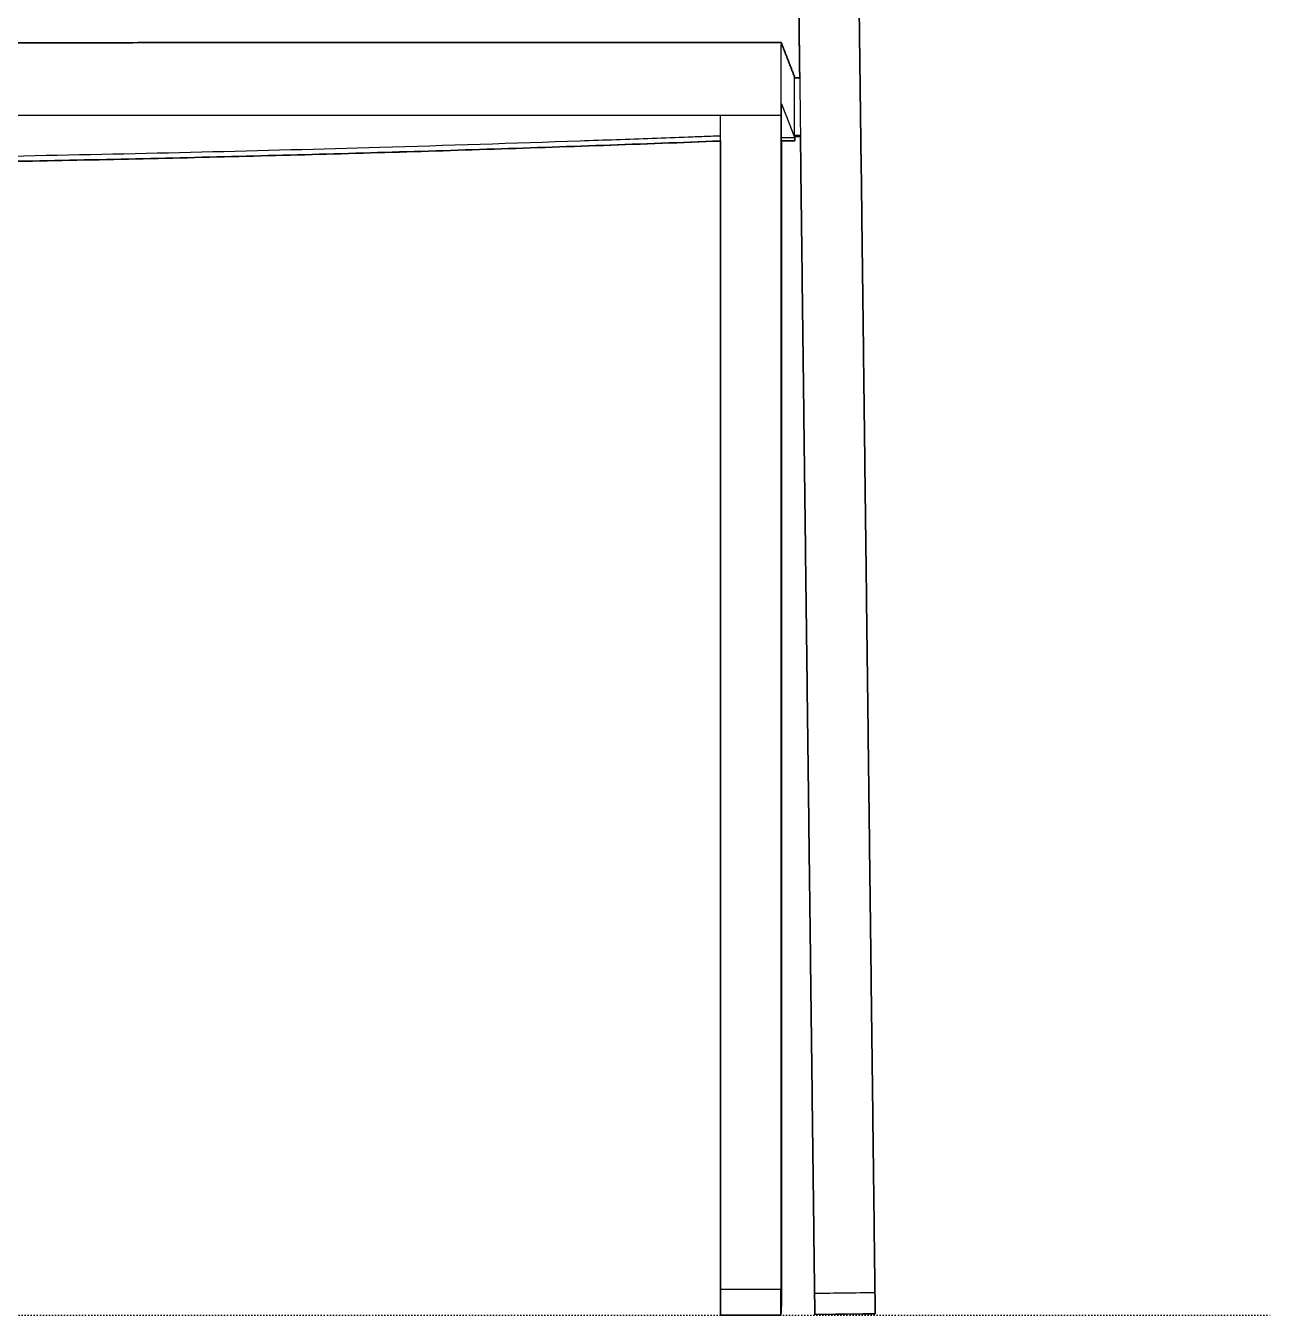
# Model space of a CAD drawing. Header units: millimetres. Extents: x 0 to 2561, y -987 to 790.
# Drawn here: x 972.6 to 1425.7, y 0 to 469.3 of the extents above; entities that cross this region are included whole.
import ezdxf

# ---------------------------------------------------------------- set-up
doc = ezdxf.new("R2010")
doc.units = ezdxf.units.MM
doc.linetypes.add('Dots', pattern=[1, 0, -1])
doc.layers.add('Blocks', color=7, linetype='Continuous')
for name, color, linetype, lineweight, true_color in [('Blocks$Inner', 7, 'Continuous', 25, 0x007f00), ('Blocks$Outline', 7, 'Continuous', 35, 0xff3f3f), ('Groud', 7, 'Dots', 25, 0x243775)]:
    doc.layers.add(name, color=color, linetype=linetype, lineweight=lineweight, true_color=true_color)

# ---------------------------------------------------------------- blocks, each defined once
blk = doc.blocks.new('Balcony Dining Bench Front')
at = {"layer": 'Blocks$Inner'}
for points in [[(1254.09, 475.36), (1254.44, 446.44), (1254.79, 417.41)], [(1276.79, 417.68), (1276.44, 446.71), (1276.08, 475.62)]]:
    blk.add_rational_spline(points, [1, 0.990387729513, 1], degree=2, dxfattribs=at)
for points, knots in [([(203.83, 463.23), (213.25, 463.22), (222.68, 463.22), (232.11, 463.21), (241.54, 463.21), (250.97, 463.2), (260.39, 463.2), (269.82, 463.2), (279.25, 463.19), (288.67, 463.19), (298.1, 463.18), (307.53, 463.18), (316.95, 463.18), (326.38, 463.17), (335.81, 463.17), (345.23, 463.17), (354.66, 463.17), (364.09, 463.16), (373.51, 463.16), (382.94, 463.16), (392.37, 463.15), (401.79, 463.15), (411.22, 463.15), (420.65, 463.15), (430.08, 463.14), (439.51, 463.14), (448.93, 463.14), (458.36, 463.14), (467.79, 463.13), (477.22, 463.13), (486.64, 463.13), (496.07, 463.13), (505.5, 463.13), (514.93, 463.12), (524.36, 463.12), (533.78, 463.12), (543.21, 463.12), (552.64, 463.12), (562.06, 463.12), (571.49, 463.12), (580.92, 463.11), (590.34, 463.11), (599.77, 463.11), (609.19, 463.11), (618.62, 463.11), (628.05, 463.11), (646.9, 463.11), (665.76, 463.11), (684.61, 463.11), (703.47, 463.11), (722.32, 463.11), (741.18, 463.11), (760.04, 463.11), (778.89, 463.11), (797.75, 463.11), (807.17, 463.11), (816.6, 463.11), (826.02, 463.11), (835.45, 463.11), (844.88, 463.11), (854.3, 463.12), (863.73, 463.12), (873.16, 463.12), (882.58, 463.12), (892.01, 463.12), (901.44, 463.12), (910.86, 463.12), (920.29, 463.13), (929.72, 463.13), (939.15, 463.13), (948.58, 463.13), (958, 463.13), (967.43, 463.14), (976.86, 463.14), (986.29, 463.14), (995.72, 463.14), (1005.14, 463.15), (1014.57, 463.15), (1024, 463.15), (1033.43, 463.15), (1042.85, 463.16), (1052.28, 463.16), (1061.71, 463.16), (1071.13, 463.17), (1080.56, 463.17), (1089.99, 463.17), (1099.41, 463.17), (1108.84, 463.18), (1118.27, 463.18), (1127.69, 463.18), (1137.12, 463.19), (1146.55, 463.19), (1155.97, 463.2), (1165.4, 463.2), (1174.83, 463.2), (1184.25, 463.21), (1193.68, 463.21), (1203.11, 463.22), (1212.54, 463.22), (1221.97, 463.23)], [451.443925, 451.443925, 451.443925, 451.443925, 479.729369, 479.729369, 479.729369, 508.012007, 508.012007, 508.012007, 536.29251, 536.29251, 536.29251, 564.571639, 564.571639, 564.571639, 592.850516, 592.850516, 592.850516, 621.130349, 621.130349, 621.130349, 649.412028, 649.412028, 649.412028, 677.695169, 677.695169, 677.695169, 705.979076, 705.979076, 705.979076, 734.263029, 734.263029, 734.263029, 762.546222, 762.546222, 762.546222, 790.827827, 790.827827, 790.827827, 819.107423, 819.107423, 819.107423, 847.386214, 847.386214, 847.386214, 875.665805, 875.665805, 875.665805, 932.230598, 932.230598, 932.230598, 988.798596, 988.798596, 988.798596, 1045.363389, 1045.363389, 1045.363389, 1073.64298, 1073.64298, 1073.64298, 1101.921771, 1101.921771, 1101.921771, 1130.201368, 1130.201368, 1130.201368, 1158.482972, 1158.482972, 1158.482972, 1186.766165, 1186.766165, 1186.766165, 1215.050118, 1215.050118, 1215.050118, 1243.334025, 1243.334025, 1243.334025, 1271.617167, 1271.617167, 1271.617167, 1299.898845, 1299.898845, 1299.898845, 1328.178679, 1328.178679, 1328.178679, 1356.457555, 1356.457555, 1356.457555, 1384.736684, 1384.736684, 1384.736684, 1413.017188, 1413.017188, 1413.017188, 1441.299826, 1441.299826, 1441.299826, 1469.58527, 1469.58527, 1469.58527, 1469.58527]), ([(1221.97, 463.23), (1222.48, 463.23), (1222.98, 463.23), (1223.49, 463.23), (1224, 463.23), (1224.51, 463.23), (1225.02, 463.23), (1225.52, 463.23), (1226.03, 463.23), (1226.54, 463.23), (1228.93, 463.23), (1231.31, 463.23), (1233.7, 463.23)], [1469.58527, 1469.58527, 1469.58527, 1469.58527, 1471.109322, 1471.109322, 1471.109322, 1472.6333, 1472.6333, 1472.6333, 1474.157352, 1474.157352, 1474.157352, 1481.317241, 1481.317241, 1481.317241, 1481.317241]), ([(1233.7, 463.23), (1236.09, 463.23), (1238.47, 463.23), (1240.86, 463.23), (1243.12, 463.23), (1245.37, 463.23), (1247.63, 463.23)], [1481.317241, 1481.317241, 1481.317241, 1481.317241, 1488.47713, 1488.47713, 1488.47713, 1495.247874, 1495.247874, 1495.247874, 1495.247874]), ([(1247.63, 463.23), (1247.77, 462.88), (1247.9, 462.53), (1248.04, 462.19), (1248.17, 461.85), (1248.3, 461.5), (1248.44, 461.16), (1248.57, 460.81), (1248.71, 460.47), (1248.84, 460.13), (1248.98, 459.78), (1249.11, 459.44), (1249.24, 459.09), (1249.38, 458.75), (1249.51, 458.41), (1249.65, 458.06)], [1495.247874, 1495.247874, 1495.247874, 1495.247874, 1528.244033, 1528.244033, 1528.244033, 1561.24019, 1561.24019, 1561.24019, 1594.236346, 1594.236346, 1594.236346, 1627.232503, 1627.232503, 1627.232503, 1660.228659, 1660.228659, 1660.228659, 1660.228659]), ([(1250.05, 457.03), (1250.18, 456.69), (1250.32, 456.34), (1250.45, 456), (1250.59, 455.65), (1250.72, 455.31), (1250.85, 454.97), (1250.99, 454.62), (1251.12, 454.28), (1251.26, 453.93), (1251.39, 453.59), (1251.52, 453.25), (1251.66, 452.9), (1251.79, 452.56), (1251.93, 452.21), (1252.06, 451.87), (1252.13, 451.7), (1252.2, 451.53), (1252.26, 451.35)], [1693.224815, 1693.224815, 1693.224815, 1693.224815, 1726.220971, 1726.220971, 1726.220971, 1759.217127, 1759.217127, 1759.217127, 1792.213283, 1792.213283, 1792.213283, 1825.20944, 1825.20944, 1825.20944, 1858.205597, 1858.205597, 1858.205597, 1874.703676, 1874.703676, 1874.703676, 1874.703676]), ([(1247.49, 452.29), (1247.49, 451.95), (1247.49, 451.61), (1247.49, 451.27), (1247.49, 450.94), (1247.49, 450.6), (1247.49, 450.26), (1247.49, 449.92), (1247.49, 449.58), (1247.49, 449.25), (1247.49, 448.91), (1247.49, 448.57), (1247.49, 448.23), (1247.49, 447.9), (1247.49, 447.56), (1247.49, 447.22), (1247.49, 446.88), (1247.49, 446.54), (1247.49, 446.21), (1247.49, 445.87), (1247.49, 445.53), (1247.49, 445.19), (1247.49, 444.86), (1247.49, 444.52), (1247.49, 444.18), (1247.49, 443.84), (1247.49, 443.5), (1247.49, 443.17), (1247.49, 442.83), (1247.49, 442.49), (1247.49, 442.15), (1247.49, 441.81), (1247.49, 441.48), (1247.49, 441.14), (1247.49, 440.8), (1247.49, 440.46), (1247.49, 440.13), (1247.49, 439.99), (1247.49, 439.85), (1247.49, 439.71), (1247.49, 439.57), (1247.49, 439.43), (1247.49, 439.29), (1247.49, 439.15), (1247.49, 439.02), (1247.49, 438.88), (1247.49, 438.74), (1247.49, 438.6), (1247.49, 438.46), (1247.49, 438.32), (1247.49, 438.18), (1247.49, 438.04), (1247.49, 437.91), (1247.49, 437.77), (1247.49, 437.63), (1247.49, 437.49), (1247.49, 437.35), (1247.49, 437.21), (1247.49, 437.07), (1247.49, 436.93), (1247.49, 436.8), (1247.49, 436.74), (1247.49, 436.69), (1247.49, 436.63)], [444.831308, 444.831308, 444.831308, 444.831308, 445.846009, 445.846009, 445.846009, 446.86071, 446.86071, 446.86071, 447.87541, 447.87541, 447.87541, 448.89011, 448.89011, 448.89011, 449.90481, 449.90481, 449.90481, 450.91951, 450.91951, 450.91951, 451.93421, 451.93421, 451.93421, 452.94891, 452.94891, 452.94891, 453.96361, 453.96361, 453.96361, 454.97831, 454.97831, 454.97831, 455.99301, 455.99301, 455.99301, 457.00771, 457.00771, 457.00771, 457.424376, 457.424376, 457.424376, 457.841043, 457.841043, 457.841043, 458.25771, 458.25771, 458.25771, 458.674376, 458.674376, 458.674376, 459.091043, 459.091043, 459.091043, 459.50771, 459.50771, 459.50771, 459.924376, 459.924376, 459.924376, 460.341043, 460.341043, 460.341043, 460.507752, 460.507752, 460.507752, 460.507752]), ([(1252.26, 451.35), (1252.3, 451.27), (1252.33, 451.18), (1252.36, 451.1), (1252.4, 451.01), (1252.43, 450.92), (1252.46, 450.84)], [1874.703676, 1874.703676, 1874.703676, 1874.703676, 1882.952716, 1882.952716, 1882.952716, 1891.201755, 1891.201755, 1891.201755, 1891.201755]), ([(1252.45, 429.38), (1252.45, 432.89), (1252.45, 436.4), (1252.44, 442.39), (1252.44, 444.87), (1252.44, 447.34)], [14.125523, 14.125523, 14.125523, 14.125523, 24.667228, 24.667228, 32.096973, 32.096973, 32.096973, 32.096973]), ([(200.09, 427.36), (228.83, 426.25), (285.68, 424.24), (369.98, 421.8), (456.12, 419.87), (542.31, 418.47), (654.83, 417.39), (770.97, 417.39), (883.48, 418.48), (969.68, 419.87), (1055.81, 421.8), (1140.13, 424.24), (1197, 426.25), (1225.76, 427.36)], [26.505716, 26.505716, 26.505716, 26.505716, 111.534941, 197.191146, 282.847351, 368.503557, 454.159762, 625.472173, 711.128379, 796.784584, 882.440789, 968.096995, 1053.182057, 1053.182057, 1053.182057, 1053.182057]), ([(1220.41, 428.99), (1218.21, 428.91), (1216.02, 428.83), (1213.83, 428.74), (1209.45, 428.58), (1205.07, 428.42), (1200.69, 428.26), (1191.93, 427.94), (1183.17, 427.62), (1174.41, 427.32), (1150.14, 426.48), (1125.85, 425.7), (1101.52, 425), (1058.25, 423.74), (1015.04, 422.7), (971.92, 421.87), (885.21, 420.19), (799.4, 419.36), (712.67, 419.36), (625.94, 419.36), (540.13, 420.19), (453.42, 421.88), (410.29, 422.71), (367.09, 423.75), (323.82, 425.01), (302.19, 425.64), (280.6, 426.32), (259.03, 427.06), (248.92, 427.4), (238.81, 427.76), (228.7, 428.12), (227.46, 428.17), (226.2, 428.21), (224.95, 428.26), (223.78, 428.3), (222.6, 428.34), (221.42, 428.39), (218.92, 428.48), (216.46, 428.57), (214.04, 428.66), (213.32, 428.69), (212.6, 428.72), (211.89, 428.74), (211.13, 428.77), (210.36, 428.8), (209.59, 428.83), (208.27, 428.88), (206.93, 428.93), (205.56, 428.98), (204.96, 429), (204.35, 429.03), (203.73, 429.05), (203.46, 429.06), (203.19, 429.07), (202.91, 429.08), (202.79, 429.09), (202.67, 429.09), (202.55, 429.1), (202.44, 429.1), (202.33, 429.11), (202.22, 429.11), (201.57, 429.14), (200.93, 429.16), (200.32, 429.18)], [9.871853, 9.871853, 9.871853, 9.871853, 16.45759, 16.45759, 16.45759, 29.603602, 29.603602, 29.603602, 55.898022, 55.898022, 55.898022, 128.828197, 128.828197, 128.828197, 258.465174, 258.465174, 258.465174, 517.736909, 517.736909, 517.736909, 777.010389, 777.010389, 777.010389, 906.645125, 906.645125, 906.645125, 971.466771, 971.466771, 971.466771, 1001.816112, 1001.816112, 1001.816112, 1005.57133, 1005.57133, 1005.57133, 1009.097354, 1009.097354, 1009.097354, 1016.488486, 1016.488486, 1016.488486, 1018.634842, 1018.634842, 1018.634842, 1020.936559, 1020.936559, 1020.936559, 1024.969598, 1024.969598, 1024.969598, 1026.803904, 1026.803904, 1026.803904, 1027.623661, 1027.623661, 1027.623661, 1027.985722, 1027.985722, 1027.985722, 1028.319305, 1028.319305, 1028.319305, 1030.213805, 1030.213805, 1030.213805, 1030.213805]), ([(1225.33, 429.18), (1224.78, 429.16), (1224.23, 429.14), (1223.68, 429.12), (1222.59, 429.07), (1221.5, 429.03), (1220.41, 428.99)], [4.942042, 4.942042, 4.942042, 4.942042, 6.595555, 6.595555, 6.595555, 9.871853, 9.871853, 9.871853, 9.871853]), ([(1225.51, 9.35), (1225.51, 5.01), (1225.51, 2.84), (1225.51, 1.67), (1225.51, 0.5), (1225.51, 0.32), (1225.51, 0.14), (1225.51, 0.07), (1225.51, 0), (1225.51, 0)], [-56, -56, -56, -56, -47.5, -47.5, -47.5, -39, -39, -39, -35.683849, -35.683849, -35.683849, -35.683849]), ([(1247.51, 0), (1247.51, 0), (1247.51, 0.07), (1247.51, 0.14), (1247.51, 0.32), (1247.51, 0.5), (1247.51, 1.67), (1247.51, 2.84), (1247.51, 5.01), (1247.51, 9.35)], [-13.683849, -13.683849, -13.683849, -13.683849, -10.367699, -10.367699, -10.367699, -1.867699, -1.867699, -1.867699, 6.632301, 6.632301, 6.632301, 6.632301]), ([(1259.89, 0.23), (1259.89, 0.23), (1259.89, 0.35), (1259.89, 0.7), (1259.88, 1.54), (1259.85, 3.7), (1259.8, 8)], [3560.124691, 3560.124691, 3560.124691, 3560.124691, 3563.576275, 3563.576275, 3563.576275, 3572.076275, 3572.076275, 3572.076275, 3572.076275]), ([(1281.79, 8.28), (1281.85, 3.97), (1281.87, 1.82), (1281.89, 0.97), (1281.89, 0.63), (1281.89, 0.5), (1281.89, 0.5)], [3526.173108, 3526.173108, 3526.173108, 3526.173108, 3534.673108, 3534.673108, 3534.673108, 3538.124691, 3538.124691, 3538.124691, 3538.124691])]:
    blk.add_open_spline(points, degree=3, knots=knots, dxfattribs=at)
for points, degree in [([(1247.53, 460.18), (1247.53, 459.84), (1247.53, 459.48), (1247.52, 459.1)], 3), ([(1247.55, 461.11), (1247.54, 460.83), (1247.54, 460.51), (1247.53, 460.18)], 3), ([(1247.56, 461.89), (1247.56, 461.66), (1247.55, 461.4), (1247.55, 461.11)], 3), ([(1247.58, 462.5), (1247.57, 462.33), (1247.57, 462.12), (1247.56, 461.89)], 3), ([(1247.6, 462.93), (1247.59, 462.82), (1247.59, 462.68), (1247.58, 462.5)], 3), ([(1247.63, 463.23), (1247.61, 463.12), (1247.6, 463.04), (1247.6, 462.93)], 3), ([(1247.51, 457.9), (1247.51, 457.48), (1247.51, 457.05), (1247.5, 456.6)], 3), ([(1247.5, 456.6), (1247.5, 456.15), (1247.5, 455.68), (1247.5, 455.21)], 3), ([(1247.52, 459.1), (1247.52, 458.72), (1247.52, 458.32), (1247.51, 457.9)], 3), ([(1249.65, 458.06), (1249.78, 457.72), (1249.91, 457.37), (1250.05, 457.03)], 3), ([(1247.5, 455.21), (1247.5, 454.74), (1247.49, 454.25), (1247.49, 453.77)], 3), ([(1247.49, 453.77), (1247.49, 453.28), (1247.49, 452.78), (1247.49, 452.29)], 3), ([(1252.46, 450.84), (1252.47, 450.82), (1252.48, 450.78), (1252.48, 450.72)], 3), ([(1252.48, 450.72), (1252.49, 450.65), (1252.49, 450.56), (1252.5, 450.44)], 3), ([(1252.44, 449.41), (1252.44, 449.74), (1252.44, 450.07), (1252.44, 450.41)], 3), ([(1252.44, 450.41), (1253.43, 450.41), (1254.41, 450.41)], 2), ([(1252.44, 447.34), (1252.44, 448.03), (1252.44, 448.72), (1252.44, 449.41)], 3), ([(1252.5, 450.44), (1252.5, 450.4), (1252.5, 450.37), (1252.5, 450.33)], 3), ([(1247.49, 436.63), (712.91, 436.63), (178.33, 436.63)], 2), ([(1225.49, 9.35), (1225.49, 222.95), (1225.49, 436.63)], 2), ([(1247.49, 436.63), (1247.49, 222.95), (1247.49, 9.35)], 2), ([(1247.76, 8.28), (1247.76, 224.57), (1247.76, 440.86)], 2), ([(1247.76, 440.86), (1249.38, 436.74), (1250.99, 432.61), (1252.6, 428.48)], 3), ([(1225.53, 429.19), (1225.47, 429.19), (1225.4, 429.18), (1225.33, 429.18)], 3), ([(1252.61, 427.47), (1250.9, 427.47), (1249.2, 427.47), (1247.49, 427.47)], 3), ([(1252.6, 428.48), (1250.19, 428.48), (1247.76, 428.48)], 2), ([(1254.65, 429.42), (1253.54, 429.42), (1252.43, 429.42)], 2), ([(1252.6, 428.95), (1252.54, 429.17), (1252.45, 429.38)], 2), ([(1252.6, 428.97), (1252.6, 428.81), (1252.6, 428.64), (1252.6, 428.48)], 3), ([(1252.6, 428.95), (1253.62, 428.95), (1254.65, 428.95)], 2), ([(1252.6, 428.48), (1252.6, 428.14), (1252.6, 427.81), (1252.61, 427.47)], 3), ([(1281.79, 8.28), (1279.29, 212.98), (1276.79, 417.68)], 2), ([(1254.79, 417.41), (1257.3, 212.71), (1259.8, 8)], 2), ([(1247.49, 9.35), (1236.49, 9.35), (1225.49, 9.35)], 2), ([(1247.51, 0), (1247.76, 2.43), (1247.76, 8.28)], 2), ([(1259.8, 8), (1267.13, 8.1), (1274.46, 8.19), (1281.79, 8.28)], 3), ([(1225.51, 0), (1236.51, 0), (1247.51, 0)], 2), ([(1281.89, 0.5), (1270.89, 0.36), (1259.89, 0.23)], 2)]:
    blk.add_open_spline(points, degree=degree, dxfattribs=at)
at = {"layer": 'Blocks$Outline'}
for p, q in [((1247.63, 463.23), (1233.7, 463.23)), ((1252.6, 428.95), (1252.6, 428.95))]:
    blk.add_line(p, q, dxfattribs=at)
for points in [[(1276.79, 417.68), (1276.08, 475.62)], [(1247.76, 8.28), (1247.76, 427.47)], [(1252.6, 428.48), (1252.6, 428.95)], [(1252.61, 427.47), (1252.6, 428.48)], [(1254.65, 428.95), (1254.79, 417.41)], [(1225.49, 9.35), (1225.51, 9.35)], [(1225.51, 0), (1247.51, 0)], [(1259.89, 0.23), (1281.89, 0.5)]]:
    blk.add_lwpolyline(points, dxfattribs=at)
blk.add_rational_spline([(1254.09, 475.36), (1254.24, 462.95), (1254.39, 450.41)], [1, 0.995853782959, 0.995284476446], degree=2, dxfattribs=at)
for points, degree, knots in [([(1221.97, 463.23), (1212.54, 463.22), (1203.11, 463.22), (1193.68, 463.21), (1184.25, 463.21), (1174.83, 463.2), (1165.4, 463.2), (1155.97, 463.2), (1146.55, 463.19), (1137.12, 463.19), (1127.69, 463.18), (1118.27, 463.18), (1108.84, 463.18), (1099.41, 463.17), (1089.99, 463.17), (1080.56, 463.17), (1071.13, 463.17), (1061.71, 463.16), (1052.28, 463.16), (1042.85, 463.16), (1033.43, 463.15), (1024, 463.15), (1014.57, 463.15), (1005.14, 463.15), (995.72, 463.14), (986.29, 463.14), (976.86, 463.14), (967.43, 463.14), (958, 463.13), (948.58, 463.13), (939.15, 463.13), (929.72, 463.13), (920.29, 463.13), (910.86, 463.12), (901.44, 463.12), (892.01, 463.12), (882.58, 463.12), (873.16, 463.12), (863.73, 463.12), (854.3, 463.12), (844.88, 463.11), (835.45, 463.11), (826.02, 463.11), (816.6, 463.11), (807.17, 463.11), (797.75, 463.11), (778.89, 463.11), (760.04, 463.11), (741.18, 463.11), (722.32, 463.11), (703.47, 463.11), (684.61, 463.11), (665.76, 463.11), (646.9, 463.11), (628.05, 463.11), (618.62, 463.11), (609.19, 463.11), (599.77, 463.11), (590.34, 463.11), (580.92, 463.11), (571.49, 463.12), (562.06, 463.12), (552.64, 463.12), (543.21, 463.12), (533.78, 463.12), (524.36, 463.12), (514.93, 463.12), (505.5, 463.13), (496.07, 463.13), (486.64, 463.13), (477.22, 463.13), (467.79, 463.13), (458.36, 463.14), (448.93, 463.14), (439.51, 463.14), (430.08, 463.14), (420.65, 463.15), (411.22, 463.15), (401.79, 463.15), (392.37, 463.15), (382.94, 463.16), (373.51, 463.16), (364.09, 463.16), (354.66, 463.17), (345.23, 463.17), (335.81, 463.17), (326.38, 463.17), (316.95, 463.18), (307.53, 463.18), (298.1, 463.18), (288.67, 463.19), (279.25, 463.19), (269.82, 463.2), (260.39, 463.2), (250.97, 463.2), (241.54, 463.21), (232.11, 463.21), (222.68, 463.22), (213.25, 463.22), (203.83, 463.23)], 3, [-1469.58527, -1469.58527, -1469.58527, -1469.58527, -1441.299826, -1441.299826, -1441.299826, -1413.017188, -1413.017188, -1413.017188, -1384.736684, -1384.736684, -1384.736684, -1356.457555, -1356.457555, -1356.457555, -1328.178679, -1328.178679, -1328.178679, -1299.898845, -1299.898845, -1299.898845, -1271.617167, -1271.617167, -1271.617167, -1243.334025, -1243.334025, -1243.334025, -1215.050118, -1215.050118, -1215.050118, -1186.766165, -1186.766165, -1186.766165, -1158.482972, -1158.482972, -1158.482972, -1130.201368, -1130.201368, -1130.201368, -1101.921771, -1101.921771, -1101.921771, -1073.64298, -1073.64298, -1073.64298, -1045.363389, -1045.363389, -1045.363389, -988.798596, -988.798596, -988.798596, -932.230598, -932.230598, -932.230598, -875.665805, -875.665805, -875.665805, -847.386214, -847.386214, -847.386214, -819.107423, -819.107423, -819.107423, -790.827827, -790.827827, -790.827827, -762.546222, -762.546222, -762.546222, -734.263029, -734.263029, -734.263029, -705.979076, -705.979076, -705.979076, -677.695169, -677.695169, -677.695169, -649.412028, -649.412028, -649.412028, -621.130349, -621.130349, -621.130349, -592.850516, -592.850516, -592.850516, -564.571639, -564.571639, -564.571639, -536.29251, -536.29251, -536.29251, -508.012007, -508.012007, -508.012007, -479.729369, -479.729369, -479.729369, -451.443925, -451.443925, -451.443925, -451.443925]), ([(1233.7, 463.23), (1231.31, 463.23), (1228.93, 463.23), (1226.54, 463.23), (1226.03, 463.23), (1225.52, 463.23), (1225.02, 463.23), (1224.51, 463.23), (1224, 463.23), (1223.49, 463.23), (1222.98, 463.23), (1222.48, 463.23), (1221.97, 463.23)], 3, [-1481.317241, -1481.317241, -1481.317241, -1481.317241, -1474.157352, -1474.157352, -1474.157352, -1472.6333, -1472.6333, -1472.6333, -1471.109322, -1471.109322, -1471.109322, -1469.58527, -1469.58527, -1469.58527, -1469.58527]), ([(1249.65, 458.06), (1249.51, 458.41), (1249.38, 458.75), (1249.24, 459.09), (1249.11, 459.44), (1248.98, 459.78), (1248.84, 460.13), (1248.71, 460.47), (1248.57, 460.81), (1248.44, 461.16), (1248.3, 461.5), (1248.17, 461.85), (1248.04, 462.19), (1247.9, 462.53), (1247.77, 462.88), (1247.63, 463.23)], 3, [-1660.228659, -1660.228659, -1660.228659, -1660.228659, -1627.232503, -1627.232503, -1627.232503, -1594.236346, -1594.236346, -1594.236346, -1561.24019, -1561.24019, -1561.24019, -1528.244033, -1528.244033, -1528.244033, -1495.247874, -1495.247874, -1495.247874, -1495.247874]), ([(1252.26, 451.35), (1252.2, 451.53), (1252.13, 451.7), (1252.06, 451.87), (1251.93, 452.21), (1251.79, 452.56), (1251.66, 452.9), (1251.52, 453.25), (1251.39, 453.59), (1251.26, 453.93), (1251.12, 454.28), (1250.99, 454.62), (1250.85, 454.97), (1250.72, 455.31), (1250.59, 455.65), (1250.45, 456), (1250.32, 456.34), (1250.18, 456.69), (1250.05, 457.03)], 3, [-1874.703676, -1874.703676, -1874.703676, -1874.703676, -1858.205597, -1858.205597, -1858.205597, -1825.20944, -1825.20944, -1825.20944, -1792.213283, -1792.213283, -1792.213283, -1759.217127, -1759.217127, -1759.217127, -1726.220971, -1726.220971, -1726.220971, -1693.224815, -1693.224815, -1693.224815, -1693.224815]), ([(1252.46, 450.84), (1252.43, 450.92), (1252.4, 451.01), (1252.36, 451.1), (1252.33, 451.18), (1252.3, 451.27), (1252.26, 451.35)], 3, [-1891.201755, -1891.201755, -1891.201755, -1891.201755, -1882.952716, -1882.952716, -1882.952716, -1874.703676, -1874.703676, -1874.703676, -1874.703676]), ([(200.32, 427.35), (228.98, 426.24), (285.76, 424.23), (369.98, 421.8), (456.12, 419.87), (542.31, 418.47), (654.83, 417.39), (770.97, 417.39), (883.48, 418.48), (969.68, 419.87), (1055.81, 421.8), (1140.04, 424.24), (1196.82, 426.25), (1225.49, 427.35)], 3, [26.7379, 26.7379, 26.7379, 26.7379, 111.534941, 197.191146, 282.847351, 368.503557, 454.159762, 625.472173, 711.128379, 796.784584, 882.440789, 968.096995, 1052.916593, 1052.916593, 1052.916593, 1052.916593]), ([(1252.6, 428.95), (1252.6, 428.95), (1253.62, 428.95), (1254.65, 428.95)], 2, [0.00346, 0.00346, 0.00346, 0.003483, 2.030375, 2.030375, 2.030375]), ([(1225.51, 9.35), (1225.51, 5.01), (1225.51, 2.84), (1225.51, 1.67), (1225.51, 0.5), (1225.51, 0.32), (1225.51, 0.14), (1225.51, 0.07), (1225.51, 0), (1225.51, 0)], 3, [-55.999955, -55.999955, -55.999955, -55.999955, -47.5, -47.5, -47.5, -39, -39, -39, -35.683849, -35.683849, -35.683849, -35.683849]), ([(1259.8, 8), (1259.85, 3.7), (1259.88, 1.54), (1259.89, 0.7), (1259.89, 0.35), (1259.89, 0.23), (1259.89, 0.23)], 3, [-3572.076275, -3572.076275, -3572.076275, -3572.076275, -3563.576275, -3563.576275, -3563.576275, -3560.124691, -3560.124691, -3560.124691, -3560.124691]), ([(1281.89, 0.5), (1281.89, 0.5), (1281.89, 0.63), (1281.89, 0.97), (1281.87, 1.82), (1281.85, 3.97), (1281.79, 8.28)], 3, [-3538.124691, -3538.124691, -3538.124691, -3538.124691, -3534.673108, -3534.673108, -3534.673108, -3526.173108, -3526.173108, -3526.173108, -3526.173108])]:
    blk.add_open_spline(points, degree=degree, knots=knots, dxfattribs=at)
for points, degree in [([(1250.05, 457.03), (1249.91, 457.37), (1249.78, 457.72), (1249.65, 458.06)], 3), ([(1252.48, 450.72), (1252.48, 450.78), (1252.47, 450.82), (1252.46, 450.84)], 3), ([(1252.5, 450.44), (1252.49, 450.56), (1252.49, 450.65), (1252.48, 450.72)], 3), ([(1252.5, 450.41), (1252.5, 450.42), (1252.5, 450.43), (1252.5, 450.44)], 3), ([(1254.39, 450.41), (1253.44, 450.41), (1252.5, 450.41)], 2), ([(1225.49, 427.35), (1225.49, 218.32), (1225.49, 9.35)], 2), ([(1247.76, 427.47), (1249.39, 427.47), (1251, 427.47), (1252.61, 427.47)], 3), ([(1252.6, 428.95), (1252.6, 428.95), (1252.6, 428.95)], 2), ([(1281.79, 8.28), (1279.29, 212.98), (1276.79, 417.68)], 2), ([(1254.79, 417.41), (1257.3, 212.71), (1259.8, 8)], 2), ([(1247.51, 0), (1247.76, 2.43), (1247.76, 8.28)], 2)]:
    blk.add_open_spline(points, degree=degree, dxfattribs=at)

msp = doc.modelspace()

# ---------------------------------------------------------------- linework, layer by layer
at = {"layer": 'Groud'}
msp.add_lwpolyline([(0, 0), (1425.7, 0)], dxfattribs=at)

# ---------------------------------------------------------------- block references
at = {"layer": 'Blocks'}
msp.add_blockref('Balcony Dining Bench Front', (0, 0), dxfattribs=at)

doc.saveas('drawing.dxf')
